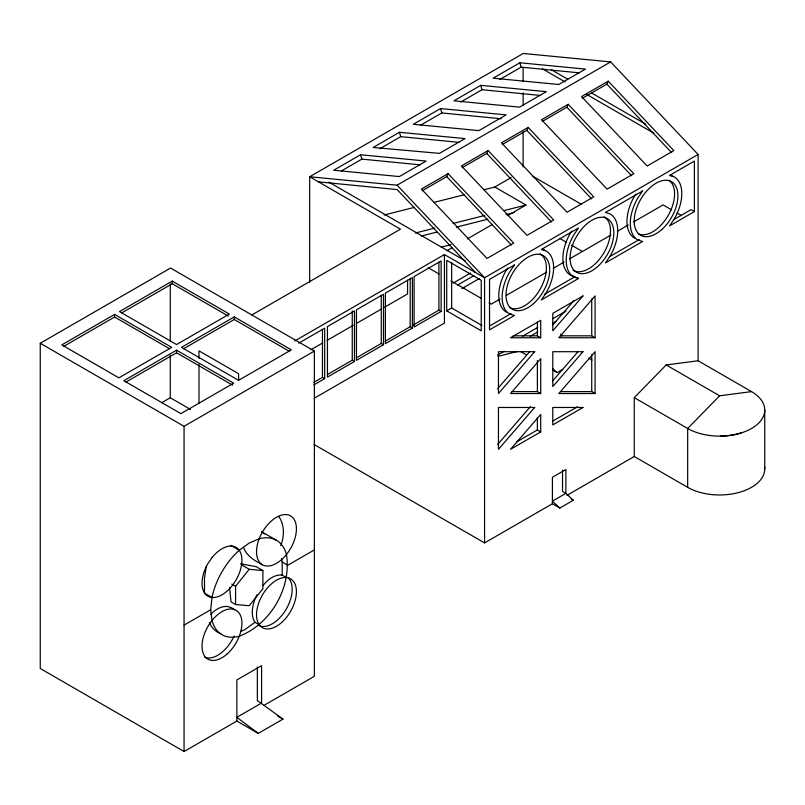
<?xml version="1.0" encoding="UTF-8"?>
<svg xmlns="http://www.w3.org/2000/svg" width="805" height="805" viewBox="0 0 805 805"><rect width="100%" height="100%" fill="white"/><g stroke="black" fill="none" stroke-linecap="round" stroke-linejoin="round"><path stroke-width="1.21" d="M210.689 609.757L212.007 597.481A54.498 31.465 -60 0 1 239.256 550.288L249.228 543.013L259.2 538.766A54.498 31.465 -60 0 1 286.449 554.504C291.742 587.68 270.631 624.247 239.256 636.252A54.498 31.465 -60 0 1 212.007 620.514L210.689 609.757L184.063 625.133M281.438 558.7L282.203 562.051L282.193 575.142L286.449 577.537M280.814 545.629C284.286 536.402 284.759 525.132 278.922 516.699M422.182 190.775L446.745 176.597L448.083 173.639L513.671 243.06L486.985 258.465L421.397 189.044L448.083 173.639M462.221 167.651L486.784 153.473L488.122 150.525L553.709 219.936L527.023 235.352L461.436 165.931L488.122 150.525M502.26 144.538L526.812 130.36L528.161 127.411L593.748 196.823L567.062 212.238L501.475 142.817L528.161 127.411M542.298 121.424L566.851 107.246L568.199 104.288L633.787 173.709L607.101 189.115L541.513 119.704L568.199 104.288M582.337 98.311L606.89 84.133L608.238 81.174L673.825 150.595L647.14 166.001L581.552 96.59L608.238 81.174M507.683 268.045L506.325 270.037A36.416 21.031 -60 0 0 506.325 312.088M571.781 231.045L570.413 233.037A36.416 21.031 -60 0 0 570.413 275.089L573.995 276.196M635.87 194.035L634.511 196.028A36.416 21.031 -60 0 0 634.511 238.089M235.573 604.495L235.573 586.292L249.228 569.306L262.883 570.524L262.883 588.727L249.228 605.712L235.573 604.495L231.045 601.878L229.506 587.469M497.591 388.755L529.7 351.674M552.723 325.089L573.935 300.597M497.591 444.531L530.525 406.505M552.723 380.866L578.02 351.654M634.26 397.64L666.178 364.957L698.106 360.771L751.528 391.612A45.15 26.062 0 0 1 751.528 428.481A45.15 26.062 0 0 1 687.671 428.481L634.26 397.64L634.26 456.495L566.962 495.347M751.528 391.612L719.6 395.798L687.671 428.481L687.671 487.337A45.15 26.062 0 0 0 738.678 492.529A45.15 26.062 0 0 0 764.579 466.638M256.956 594.804A28.205 16.291 -60 0 0 254.954 622.285L244.982 629.56L240.544 631.442M360.549 154.751L333.713 170.237L399.3 176.557L426.137 161.07L360.549 154.751L361.858 159.118L420.049 164.824M399.461 132.282L373.168 147.466L439.45 153.373L465.049 138.601L399.461 132.282L400.759 136.659L458.961 142.364M440.536 108.564L413.297 124.292L478.884 130.611L506.124 114.884L440.536 108.564L441.844 112.942L501.274 118.768M480.746 85.35L453.94 100.826L519.527 107.146L546.333 91.669L480.746 85.35L482.054 89.727L540.246 95.433M519.859 62.77L493.163 78.186L558.761 84.495L585.446 69.089L519.859 62.77L521.167 67.147L579.359 72.853M257.348 666.953L257.348 700.581L282.988 719.117L258.264 733.395L236.861 721.038L184.063 751.528L40.25 668.492L40.25 343.272L170.559 268.045L314.373 351.071L314.373 676.291L263.748 705.522M341.461 170.902L361.858 159.118M379.729 148.804L400.759 136.659M420.884 125.037L441.844 112.942M460.611 102.104L482.054 89.727M499.814 79.474L521.167 67.147M114.592 314.413L61.804 344.882L118.899 377.847L171.686 347.368L114.592 314.413L114.592 317.019L169.533 348.736M172.27 281.106L119.482 311.585L176.577 344.54L229.365 314.071L172.27 281.106L172.27 283.722L228.288 316.063M63.957 346.251L114.592 317.019M121.636 312.944L172.27 283.722M309.663 282.324L309.663 176.758L397.117 185.18L610.653 61.905L698.106 154.459L698.106 360.771M176.577 350.195L123.799 380.674L180.883 413.639L233.671 383.16L176.577 350.195L176.577 352.811L232.595 385.152M234.255 316.898L181.477 347.368L238.572 380.332L291.35 349.863L234.255 316.898L234.255 319.505L289.196 351.222M125.952 382.043L176.577 352.811M183.631 348.736L234.255 319.505M251.885 314.946L400.447 229.173L309.663 176.758L523.2 53.472L610.653 61.905M483.855 189.789L494.803 187.022L511.135 177.593M161.614 402.772L170.278 397.761L190.483 409.433M446.695 250.808L452.138 247.668M467.393 238.864L492.439 224.394M507.693 215.599L525.997 205.023L494.803 187.022M294.771 340.958L444.42 254.561L484.57 277.745L698.106 154.459M298.736 343.161L324.677 328.178L324.677 378.672L313.87 384.921M310.75 349.823L322.714 342.92M327.061 340.404L353.164 325.341M356.434 323.449L381.449 309.009M384.71 307.128L407.551 293.936L407.551 280.241M40.25 343.272L184.063 426.308L314.373 351.071M453.245 283.038L470.593 273.026M457.582 285.061L473.843 275.672M479.367 278.52L461.949 288.582L464.384 287.868M313.819 382.395L322.463 377.394L324.677 378.672M327.394 374.556L352.258 360.197L354.472 361.475L354.472 310.982L327.444 326.578L327.444 377.082L354.472 361.475M356.404 357.812L381.268 343.453L383.482 344.731L383.482 294.228L356.454 309.834L356.454 360.338L383.482 344.731M385.323 341.109L410.188 326.75L412.401 328.027L412.401 277.534L385.374 293.141L385.374 343.634L412.401 328.027M412.965 325.15L438.916 310.167L441.12 311.444L441.12 260.951L414.092 276.558L414.092 327.051L441.12 311.444M446.705 310.861L481.229 330.805L481.229 280.301L446.705 260.367L446.705 310.861L451.655 308.003L481.873 325.441M314.292 398.213L444.42 323.087L444.42 254.561M499.925 299.118L491.221 304.139L489.048 302.881M506.456 295.344L546.696 272.11M553.226 268.347L564.104 262.058M569.538 258.918L610.874 235.06M617.405 231.287L628.282 225.008M633.716 221.868L663.089 204.913L671.692 209.884M489.44 326.065L511.084 313.568M544.351 294.358L575.183 276.558M609.506 256.745L639.281 239.558M673.745 219.654L691.062 209.662L694.393 211.584L694.393 161.081L669.498 175.46L674.268 176.929A36.416 21.031 -60 0 1 674.268 218.98L669.498 225.953L694.393 211.584M578.513 278.49L541.312 299.963L546.082 292.99A36.416 21.031 -60 0 0 546.082 250.939L541.312 249.47L578.513 227.986L573.754 234.959A36.416 21.031 -60 0 0 573.754 277.011L578.513 278.49L576.853 277.524M522.626 336.148L537.8 327.383M552.975 318.629L565.975 311.112M497.691 355.065L504.192 351.312M530.213 336.299L537.8 331.912M552.975 323.147L556.225 321.276M552.884 370.159L557.181 372.635L562.625 369.495M314.373 549.906L287.767 565.261L282.203 562.051M516.901 441.784L537.388 429.951L540.719 431.883L540.719 414.444L510.531 449.311L540.719 431.883M552.693 421.116L577.497 406.797M314.01 444.441L484.57 542.912L552.411 503.749L559.847 508.046L573.311 500.267L565.875 493.374L562.534 491.453L562.534 470.1M384.096 215.016L414.505 207.328M433.976 202.397L464.384 194.709M415.279 233.027L434.75 228.097M452.994 223.488L484.63 215.488M504.091 210.568L525.997 205.023M421.196 236.056L436.944 232.071M456.324 227.171L487.82 219.202M505.993 214.613L514.375 212.49M441.271 247.135L451.001 244.67M498.013 356.363L517.474 351.443M513.228 335.826L537.388 335.826L540.719 337.758L540.719 320.33L510.531 337.758L540.719 337.758M560.491 335.826L591.725 335.826L595.066 337.758L595.066 295.928L558.831 337.758L595.066 337.758M512.02 391.602L537.388 391.602L540.719 393.534L540.719 358.668L510.531 393.534L540.719 393.534M560.491 391.612L591.725 391.612L595.066 393.534L595.066 351.704L558.831 393.534L595.066 393.534M318.488 181.85L397.117 189.567L475.463 272.482M240.524 563.802L256.242 566.69L262.883 570.524M231.84 607.825L227.704 606.547A28.004 18.143 -67 0 0 210.719 614.426M282.203 575.082L282.253 575.102A28.004 18.143 -67 0 0 262.953 585.648M551.506 69.824L567.746 79.192M591.564 92.947L645.701 124.201M542.389 68.838L565.12 81.959M586.775 94.467L653.891 133.217M677.075 212.983L681.382 215.468M532.789 176.265L581.19 204.208M559.676 238.371L566.136 242.094M571.51 245.203L582.267 251.412M666.178 364.957L719.6 395.798M328.853 182.111L465.27 260.87M588.747 358.175L591.997 360.046M428.129 267.713L439.007 273.992M450.971 280.905L481.43 298.484M520.614 351.523L525.997 354.633M634.26 456.495L687.671 487.337M571.188 499.04L573.311 500.267M261.806 531.843L276.477 540.316M230.753 545.377L239.256 550.288M262.37 564.748C254.752 560.743 246.411 555.953 243.492 547.289M241.299 564.728L249.228 569.306M231.78 584.098L235.573 586.292M212.007 597.481L204.49 593.144L204.49 577.97L206.261 566.358M254.954 622.285L259.2 624.73M277.645 716.027L282.988 719.117M261.675 531.924L264.422 533.997M258.264 733.395L236.861 717.315L261.595 703.037L261.595 665.665L236.861 679.943L236.861 721.038M560.723 334.166L562.554 335.806M552.602 368.539L557.181 372.635M559.847 508.046L552.411 501.143L565.875 493.374L565.875 469.516L552.411 477.285L552.411 503.749M606.89 84.133L671.622 152.628M566.851 107.246L631.583 175.752M526.812 130.36L591.544 198.865M486.784 153.473L551.506 221.979M446.745 176.597L511.467 245.092M397.117 185.18L484.57 277.745L484.57 542.912M764.75 410.047L764.75 468.902M591.725 298.917L591.725 335.826M591.725 354.693L591.725 391.612M537.388 322.131L537.388 335.826M537.388 360.479L537.388 391.602M537.388 417.503L537.388 429.951M523.109 67.751L523.109 81.557M523.109 92.857L523.109 105.405M523.109 131.768L523.109 166.907M451.655 262.43L451.655 308.003M438.916 262.138L438.916 310.167M410.188 278.721L410.188 326.75M381.268 295.415L381.268 343.453M352.258 310.931L352.258 360.197M322.463 329.366L322.463 377.394M238.612 379.95L238.612 373.721L198.996 350.849L198.996 358.326M198.996 364.544L198.996 403.144M184.063 426.308L184.063 751.528M170.278 283.944L170.278 341.481M170.278 355.236L170.278 397.761M539.994 253.776A30.922 17.851 -60 0 1 540.487 288.603A30.922 17.851 -60 0 1 510.108 307.862M604.092 216.766A30.922 17.851 -60 0 1 604.092 252.478A30.922 17.851 -60 0 1 573.16 270.329M542.741 249.017A36.416 21.031 -60 0 1 544.542 250.285M669.156 180.401A30.922 17.851 -60 0 1 668.18 215.468A30.922 17.851 -60 0 1 638.295 233.853M670.927 175.007A36.416 21.031 -60 0 1 672.728 176.275M741.345 432.808A41.407 23.909 0 0 1 720.636 436.008M220.952 633.716A54.458 31.445 -60 0 1 209.391 622.657M232.726 608.409A28.205 16.291 -60 0 1 234.325 609.888M234.074 636.031A28.205 16.291 -60 0 1 204.581 657.162M288.059 577.628A28.205 16.291 -60 0 1 285.866 609.737A28.205 16.291 -60 0 1 259.069 625.696M212.007 557.593L207.871 563.631A28.205 16.291 -60 0 0 215.156 597.36A28.205 16.291 -60 0 0 241.852 558.298A28.205 16.291 -60 0 0 212.007 557.593M514.425 264.986L509.656 271.969A36.416 21.031 -60 0 0 509.656 314.02L514.425 315.49L489.531 329.859L489.531 279.365L514.425 264.986M642.611 190.986L637.842 197.96A36.416 21.031 -60 0 0 637.842 240.011L642.611 241.48L605.4 262.963L610.17 255.99A36.416 21.031 -60 0 0 610.17 213.939L605.4 212.46L642.611 190.986M534.681 351.704L498.456 393.534L498.456 351.704L534.681 351.704M582.981 295.928L552.794 330.785L552.794 313.356L582.981 295.928M534.681 407.481L498.456 449.311L498.456 407.481L534.681 407.481M582.981 351.704L552.794 386.561L552.794 351.704L582.981 351.704M582.981 407.481L552.794 424.909L552.794 407.481L582.981 407.481M597.622 266.596A30.922 17.851 -60 0 0 607.423 218.688A30.922 17.851 -60 0 0 570.836 251.13A30.922 17.851 -60 0 0 597.622 266.596M533.524 303.596A30.922 17.851 -60 0 0 543.325 255.698A30.922 17.851 -60 0 0 506.748 288.14A30.922 17.851 -60 0 0 533.524 303.596M661.71 229.596A30.922 17.851 -60 0 0 671.521 181.689A30.922 17.851 -60 0 0 634.934 214.13A30.922 17.851 -60 0 0 661.71 229.596M227.141 653.972A28.205 16.291 -60 0 0 236.086 610.281A28.205 16.291 -60 0 0 202.709 639.864A28.205 16.291 -60 0 0 227.141 653.972M281.639 559.586A28.205 16.291 -60 0 0 290.585 515.884A28.205 16.291 -60 0 0 257.208 545.478A28.205 16.291 -60 0 0 281.639 559.586M281.639 622.507A28.205 16.291 -60 0 0 290.585 578.815A28.205 16.291 -60 0 0 257.208 608.409A28.205 16.291 -60 0 0 281.639 622.507"/></g></svg>
